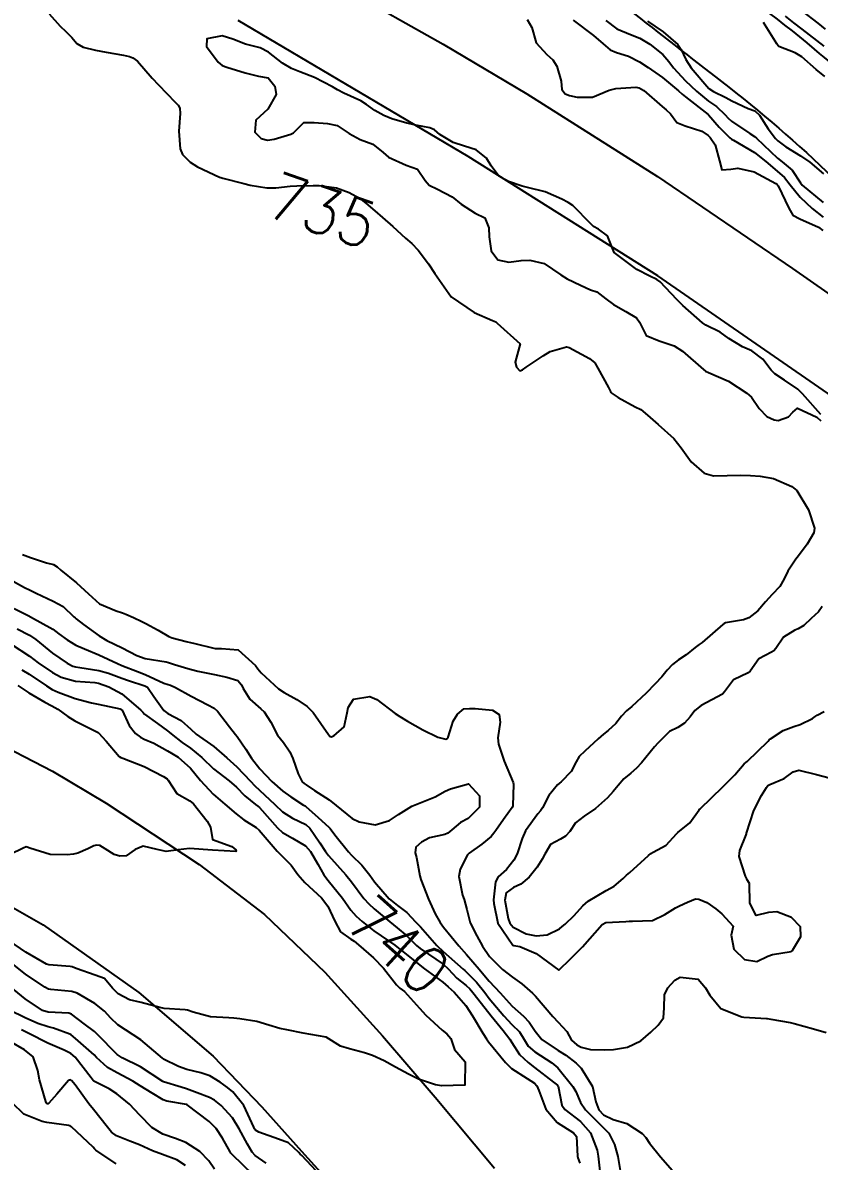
# Model space of a CAD drawing. Header units: metres. Extents: x 307586 to 320046, y 7427249 to 7434250.
# Drawn here: x 316687.9 to 316756.6, y 7432985.2 to 7433083.5 of the extents above; entities that cross this region are included whole.
import ezdxf
from ezdxf.enums import TextEntityAlignment as Align

# ---------------------------------------------------------------- set-up
doc = ezdxf.new("R2010")
doc.units = ezdxf.units.M
doc.header["$MEASUREMENT"] = 0
for name, color, linetype in [('Cotas', 45, 'Continuous'), ('Curvas de Nivel 1m', 11, 'Continuous'), ('Curvas de Nivel 5m', 15, 'Continuous'), ('Hidrografia', 140, 'Continuous'), ('Vias Primárias', 230, 'Continuous')]:
    doc.layers.add(name, color=color, linetype=linetype)
doc.styles.add('Style-STANDARD', font='STANDARD.shx')

msp = doc.modelspace()

# ---------------------------------------------------------------- linework, layer by layer
at = {"layer": 'Curvas de Nivel 1m', "flags": 128}
for points, elevation in [([(316757.02, 7433081.451), (316755.125, 7433082.927), (316754.401, 7433083.481), (316753.686, 7433084.04)], 732), ([(316757.125, 7433082.942), (316756.493, 7433083.456), (316755.143, 7433084.485)], 733), ([(316731.402, 7433083.757), (316731.79, 7433083.086), (316732.188, 7433081.749), (316733.093, 7433080.746), (316733.627, 7433080.27), (316733.969, 7433079.727), (316734.344, 7433078.44), (316734.386, 7433077.72), (316734.68, 7433077.346), (316735.048, 7433077.213), (316735.699, 7433077.051), (316737.047, 7433077.051), (316738.465, 7433077.669), (316738.931, 7433077.786), (316739.055, 7433077.799), (316740.782, 7433077.918), (316741.056, 7433077.862), (316741.456, 7433077.636), (316743.039, 7433076.258), (316743.39, 7433075.968), (316743.769, 7433075.609), (316744.307, 7433074.882), (316745.023, 7433074.599), (316746.467, 7433074.127), (316747.015, 7433073.748), (316747.107, 7433073.662), (316747.188, 7433073.567), (316747.608, 7433072.957), (316748, 7433071.555), (316748.205, 7433070.781), (316748.976, 7433070.841), (316749.578, 7433070.933), (316750.974, 7433070.625), (316752.852, 7433069.613), (316752.963, 7433069.521), (316753.054, 7433069.406), (316753.971, 7433067.484), (316754.317, 7433066.87), (316754.924, 7433066.572), (316756.522, 7433065.849), (316756.914, 7433065.564)], 734), ([(316735.363, 7433083.708), (316737.113, 7433082.387), (316737.957, 7433081.677), (316738.564, 7433081.135), (316739.095, 7433080.918), (316740.15, 7433080.592), (316741.088, 7433080.116), (316741.839, 7433079.632), (316743.07, 7433078.76), (316744.456, 7433077.599), (316744.771, 7433077.315), (316745.048, 7433077.092), (316747.008, 7433075.57), (316747.033, 7433075.549), (316747.953, 7433074.486), (316748.892, 7433073.542), (316749.011, 7433073.444), (316749.205, 7433073.343), (316750.995, 7433072.3), (316751.982, 7433071.51), (316752.975, 7433070.682), (316753.596, 7433070.118), (316754.092, 7433069.483), (316754.947, 7433068.424), (316755.991, 7433067.459), (316756.926, 7433066.709)], 733), ([(316738.188, 7433083.674), (316739.123, 7433082.97), (316740.3, 7433082.463), (316741.111, 7433082.153), (316741.989, 7433081.631), (316743.094, 7433080.756), (316743.627, 7433080.151), (316744.031, 7433079.606), (316745.066, 7433078.482), (316745.993, 7433077.581), (316747.044, 7433076.726), (316747.734, 7433076.254), (316748.474, 7433075.548), (316748.736, 7433075.25), (316749.027, 7433074.995), (316750.618, 7433073.923), (316751.014, 7433073.653), (316751.168, 7433073.518), (316752.988, 7433071.809), (316753.408, 7433071.494), (316754.253, 7433070.758), (316754.965, 7433069.678), (316755.123, 7433069.468), (316756.941, 7433067.968)], 732), ([(316741.77, 7433083.634), (316743.119, 7433082.714), (316744.39, 7433081.601), (316744.681, 7433081.178), (316745.09, 7433080.309), (316745.532, 7433079.586), (316747.057, 7433077.822), (316747.465, 7433077.564), (316748.533, 7433077.033), (316749.045, 7433076.751), (316750.477, 7433076.087), (316751.037, 7433075.883), (316751.443, 7433075.516), (316752.197, 7433074.332), (316752.812, 7433073.502), (316753.01, 7433073.302), (316753.721, 7433072.77), (316754.991, 7433071.985), (316755.776, 7433071.462), (316756.973, 7433070.452)], 731), ([(316757.074, 7433078.856), (316756.319, 7433079.458), (316755.094, 7433080.554), (316754.515, 7433080.897), (316753.102, 7433081.448), (316753.039, 7433081.501), (316752.943, 7433081.664), (316751.783, 7433083.513)], 731), ([(316756.725, 7433049.665), (316755.136, 7433051.466), (316754.749, 7433051.876), (316753.61, 7433052.632), (316752.768, 7433053.186), (316752.449, 7433053.495), (316751.734, 7433054.457), (316750.789, 7433055.172), (316749.961, 7433055.528), (316748.8, 7433056.228), (316748.045, 7433056.791), (316746.811, 7433057.392), (316746.529, 7433057.573), (316744.835, 7433059.091), (316744.296, 7433059.595), (316742.858, 7433061.114), (316742.579, 7433061.333), (316741.98, 7433061.623), (316740.871, 7433062.196), (316738.893, 7433063.66), (316738.326, 7433065.088), (316737.543, 7433065.681), (316737.136, 7433065.907), (316736.917, 7433066.104), (316735.344, 7433067.706), (316734.937, 7433067.981), (316734.391, 7433068.266), (316732.95, 7433068.899), (316731.437, 7433069.271), (316730.957, 7433069.376), (316729.794, 7433069.772), (316728.968, 7433070.253), (316728.309, 7433071.123), (316727.903, 7433071.796), (316726.994, 7433072.53), (316725.983, 7433072.836), (316725.003, 7433073.156), (316723.868, 7433073.841), (316723.41, 7433074.24), (316723.019, 7433074.416), (316721.789, 7433074.641), (316721.022, 7433074.81), (316719.723, 7433075.196), (316719.027, 7433075.485), (316718.256, 7433075.912), (316717.538, 7433076.422), (316717.041, 7433076.738), (316715.599, 7433077.393), (316715.05, 7433077.692), (316714.611, 7433077.954), (316713.065, 7433078.761), (316711.799, 7433079.262), (316711.076, 7433079.549), (316710.282, 7433080.008), (316709.092, 7433080.947), (316708.377, 7433081.312), (316707.099, 7433081.632), (316706.003, 7433082.061), (316705.106, 7433082.356), (316703.78, 7433082.083), (316703.751, 7433081.429), (316704.741, 7433080.073), (316705.079, 7433079.806), (316705.495, 7433079.647), (316707.069, 7433079.149), (316708.221, 7433078.877), (316709.063, 7433078.72), (316709.637, 7433078.014), (316709.759, 7433077.3), (316709.033, 7433076.02), (316707.984, 7433075.07), (316707.92, 7433074.036), (316708.464, 7433073.494), (316708.996, 7433073.361), (316709.574, 7433073.437), (316711.002, 7433073.858), (316711.258, 7433073.996), (316712.138, 7433074.861), (316713.017, 7433074.886), (316714.183, 7433074.791), (316715.013, 7433074.614), (316716.049, 7433073.94), (316716.998, 7433073.401), (316718.074, 7433072.994), (316718.987, 7433072.3), (316719.426, 7433071.896), (316720.976, 7433071.196), (316721.954, 7433070.847), (316722.588, 7433069.856), (316722.957, 7433069.474), (316723.678, 7433069.117), (316724.942, 7433068.461), (316725.71, 7433067.822), (316726.925, 7433067.041), (316727.76, 7433066.636), (316728.1, 7433065.792), (316728.111, 7433064.998), (316728.282, 7433063.789), (316728.881, 7433063.015), (316729.832, 7433062.817), (316730.881, 7433062.965), (316731.633, 7433062.997), (316732.877, 7433062.702), (316734.293, 7433061.716), (316734.86, 7433061.392), (316735.992, 7433060.836), (316736.85, 7433060.447), (316737.423, 7433060.255), (316738.188, 7433059.67), (316738.836, 7433059.18), (316739.899, 7433058.577), (316740.818, 7433058.006), (316741.092, 7433057.636), (316741.667, 7433056.492), (316742.797, 7433056.029), (316744.077, 7433055.597), (316744.789, 7433055.148), (316746.614, 7433053.572), (316746.771, 7433053.426), (316747.036, 7433053.299), (316748.758, 7433052.538), (316750.358, 7433051.524), (316750.739, 7433051.173), (316751.425, 7433050.204), (316752.068, 7433049.5), (316752.719, 7433049.203), (316753.05, 7433049.155), (316753.929, 7433049.478), (316754.312, 7433049.889), (316754.731, 7433050.236), (316756.376, 7433049.453), (316756.718, 7433049.142)], 734), ([(316687.876, 7433037.58), (316688.564, 7433037.341), (316689.927, 7433036.879), (316690.558, 7433036.716), (316690.856, 7433036.536), (316691.184, 7433036.231), (316692.537, 7433035.156), (316693.56, 7433034.2), (316694.514, 7433033.343), (316695.963, 7433032.721), (316696.507, 7433032.551), (316696.787, 7433032.447), (316697.438, 7433032.156), (316698.154, 7433031.8), (316698.498, 7433031.635), (316699.558, 7433031.063), (316700.487, 7433030.519), (316700.769, 7433030.399), (316701.979, 7433030.098), (316702.481, 7433029.976), (316702.63, 7433029.939), (316704.474, 7433029.485), (316705.047, 7433029.492), (316706.473, 7433029.359), (316707.954, 7433028.027), (316708.158, 7433027.733), (316708.447, 7433027.379), (316709.96, 7433026.005), (316710.43, 7433025.692), (316711.527, 7433025.087), (316712.418, 7433024.472), (316712.938, 7433023.965), (316714.271, 7433022.065), (316714.342, 7433021.95), (316714.382, 7433021.898), (316714.484, 7433021.847), (316714.734, 7433021.946), (316715.607, 7433022.726), (316715.882, 7433023.935), (316715.966, 7433024.386), (316716.425, 7433025.114), (316717.843, 7433025.325), (316718.425, 7433025.072), (316720.026, 7433023.884), (316720.409, 7433023.605), (316721.076, 7433023.197), (316722.392, 7433022.459), (316723.681, 7433021.837), (316724.381, 7433021.67), (316724.501, 7433021.71), (316724.585, 7433021.828), (316725.028, 7433023.2), (316725.402, 7433023.82), (316725.947, 7433024.285), (316726.418, 7433024.315), (316726.907, 7433024.292), (316728.417, 7433024.171), (316728.974, 7433023.774), (316729.064, 7433023.112), (316728.87, 7433021.775), (316728.93, 7433021.222), (316729.42, 7433019.769), (316730.193, 7433017.904), (316730.221, 7433017.761), (316730.169, 7433015.907), (316730.117, 7433015.762), (316729.36, 7433014.712), (316728.702, 7433013.776), (316728.534, 7433013.533), (316728.285, 7433013.258), (316727.477, 7433012.59), (316726.398, 7433011.808), (316726.261, 7433011.664), (316725.633, 7433010.432), (316725.506, 7433009.817), (316725.835, 7433008.197), (316725.954, 7433007.813), (316726.204, 7433006.96), (316726.422, 7433006.034), (316726.497, 7433005.805), (316727.055, 7433004.671), (316727.555, 7433003.789), (316728.16, 7433002.908), (316729.264, 7433001.769), (316730.136, 7433001.118), (316730.934, 7433000.551), (316731.874, 7432999.734), (316732.119, 7432999.472), (316733.617, 7432997.715), (316734.088, 7432997.226), (316734.817, 7432996.44), (316735.226, 7432995.693), (316735.673, 7432995.29), (316736.067, 7432995.087), (316736.86, 7432994.877), (316738.065, 7432994.849), (316738.833, 7432994.884), (316740.067, 7432995.084), (316741.214, 7432995.623), (316742.081, 7432996.375), (316742.711, 7432996.98), (316743.149, 7432997.599), (316743.229, 7432998.475), (316743.254, 7432999.599), (316743.532, 7433000.193), (316744.136, 7433000.858), (316744.602, 7433001.122), (316746.137, 7433000.956), (316746.777, 7433000.208), (316747.168, 7432999.554), (316748.106, 7432998.417), (316749.927, 7432997.69), (316750.095, 7432997.676), (316752.031, 7432997.554), (316752.094, 7432997.548), (316752.423, 7432997.487), (316754.099, 7432997.203), (316754.44, 7432997.124), (316756.091, 7432996.646), (316757.19, 7432996.33)], 736), ([(316686.542, 7433035.579), (316688.055, 7433034.742), (316688.527, 7433034.523), (316689.051, 7433034.255), (316690.516, 7433033.575), (316691.377, 7433033.093), (316692.306, 7433032.213), (316692.407, 7433032.116), (316692.501, 7433032.038), (316693.134, 7433031.566), (316694.487, 7433030.574), (316695.154, 7433030.183), (316696.473, 7433029.525), (316697.728, 7433028.887), (316698.46, 7433028.615), (316700.259, 7433028.319), (316700.455, 7433028.271), (316700.976, 7433028.112), (316702.121, 7433027.766), (316702.449, 7433027.666), (316702.994, 7433027.538), (316704.445, 7433027.248), (316705.493, 7433027.009), (316706.44, 7433026.713), (316706.749, 7433026.358), (316706.916, 7433026.043), (316707.487, 7433025.102), (316708.415, 7433024.275), (316708.719, 7433024.017), (316709.276, 7433023.135), (316709.862, 7433022.005), (316710.377, 7433021.363), (316710.943, 7433020.566), (316711.197, 7433019.987), (316711.648, 7433018.676), (316712.002, 7433017.975), (316712.179, 7433017.82), (316712.33, 7433017.72), (316713.063, 7433017.225), (316714.318, 7433016.421), (316714.917, 7433015.944), (316716.302, 7433014.824), (316716.902, 7433014.524), (316718.297, 7433014.272), (316719.538, 7433014.65), (316720.306, 7433015.168), (316721.452, 7433015.863), (316722.317, 7433016.21), (316723.472, 7433016.688), (316724.326, 7433017.157), (316724.791, 7433017.363), (316726.333, 7433017.81), (316727.297, 7433016.77), (316727.291, 7433015.795), (316726.303, 7433014.802), (316725.656, 7433014.46), (316724.894, 7433013.824), (316724.56, 7433013.556), (316724.287, 7433013.435), (316722.987, 7433013.138), (316722.277, 7433012.776), (316721.794, 7433012.333), (316721.737, 7433011.858), (316721.843, 7433011.44), (316722.149, 7433009.851), (316722.238, 7433009.544), (316722.9, 7433007.843), (316723.467, 7433006.571), (316723.903, 7433005.833), (316724.189, 7433005.425), (316725.518, 7433003.817), (316726.162, 7433003.087), (316727.267, 7433001.793), (316727.667, 7433001.313), (316728.133, 7433000.786), (316729.067, 7432999.771), (316730.106, 7432998.617), (316731.073, 7432997.745), (316731.587, 7432997.237), (316732.08, 7432996.45), (316732.665, 7432995.724), (316734.064, 7432994.794), (316734.735, 7432994.375), (316735.622, 7432993.686), (316736.047, 7432993.257), (316737.043, 7432991.67), (316737.312, 7432990.365), (316737.577, 7432989.664), (316737.997, 7432989.234), (316738.815, 7432988.827), (316739.986, 7432988.481), (316741.319, 7432987.62), (316741.622, 7432987.268), (316741.965, 7432986.792), (316742.911, 7432985.6), (316743.941, 7432984.438)], 737), ([(316687.151, 7433032.922), (316688.464, 7433032.261), (316688.49, 7433032.248), (316688.548, 7433032.214), (316690.492, 7433031.141), (316691.017, 7433030.761), (316691.709, 7433030.222), (316692.476, 7433029.767), (316693.216, 7433029.458), (316694.464, 7433028.927), (316696.074, 7433028.174), (316696.451, 7433028.011), (316697.802, 7433027.505), (316698.444, 7433027.242), (316700.058, 7433026.502), (316700.435, 7433026.37), (316700.632, 7433026.315), (316701.067, 7433026.11), (316702.422, 7433025.362), (316703.866, 7433024.62), (316704.407, 7433024.329), (316704.685, 7433024.067), (316705.721, 7433022.725), (316706.247, 7433022.051), (316706.381, 7433021.882), (316707.128, 7433020.796), (316707.614, 7433020.031), (316708.349, 7433019.097), (316709.38, 7433018.01), (316710.325, 7433017.159), (316711.005, 7433016.675), (316712.104, 7433015.973), (316712.239, 7433015.898), (316712.312, 7433015.843), (316713.362, 7433014.9), (316714.294, 7433014.057), (316714.394, 7433013.949), (316714.823, 7433013.406), (316715.991, 7433011.933), (316716.26, 7433011.65), (316717.131, 7433010.796), (316717.818, 7433009.906), (316718.235, 7433009.346), (316719.496, 7433007.887), (316720.207, 7433007.295), (316721.023, 7433006.69), (316721.799, 7433005.856), (316721.993, 7433005.655), (316722.189, 7433005.447), (316723.618, 7433003.836), (316724.165, 7433003.332), (316725.876, 7433001.813), (316726.015, 7433001.685), (316726.141, 7433001.572), (316727.028, 7433000.687), (316727.736, 7432999.784), (316728.116, 7432999.288), (316729.379, 7432997.767), (316730.086, 7432997.045), (316730.742, 7432996.412), (316731.145, 7432995.744), (316731.495, 7432995.166), (316732.062, 7432994.671), (316733.527, 7432993.715), (316734.046, 7432993.278), (316735.352, 7432991.69), (316735.593, 7432991.261), (316736.009, 7432990.299), (316736.427, 7432989.676), (316737.98, 7432988.104), (316738.436, 7432987.655), (316738.924, 7432986.69), (316739.212, 7432985.647), (316739.492, 7432984.09)], 738), ([(316756.858, 7433033.115), (316756.521, 7433032.638), (316755.891, 7433032.078), (316755.252, 7433031.463), (316754.785, 7433031.182), (316754.499, 7433031.063), (316753.502, 7433030.471), (316752.842, 7433029.486), (316752.676, 7433029.292), (316752.478, 7433029.168), (316751.394, 7433028.581), (316750.626, 7433027.517), (316750.452, 7433027.389), (316749.21, 7433026.768), (316748.435, 7433025.752), (316748.257, 7433025.543), (316746.423, 7433024.564), (316745.869, 7433024.125), (316745.472, 7433023.579), (316744.96, 7433023.029), (316744.399, 7433022.671), (316743.671, 7433022.32), (316742.947, 7433021.604), (316742.669, 7433021.318), (316742.377, 7433021.009), (316741.272, 7433019.626), (316740.843, 7433019.145), (316740.349, 7433018.736), (316739.745, 7433018.243), (316739.252, 7433017.651), (316738.831, 7433017.152), (316738.322, 7433016.606), (316737.306, 7433015.675), (316736.306, 7433015.008), (316735.567, 7433014.43), (316735.082, 7433013.702), (316734.716, 7433013.277), (316734.283, 7433013.039), (316733.425, 7433012.569), (316732.915, 7433011.723), (316732.694, 7433011.29), (316732.252, 7433010.61), (316731.569, 7433009.74), (316730.841, 7433009.144), (316730.229, 7433008.846), (316729.587, 7433008.401), (316729.484, 7433007.767), (316729.772, 7433006.189), (316729.904, 7433005.763), (316730.19, 7433005.419), (316731.306, 7433004.865), (316732.182, 7433004.688), (316733.138, 7433004.766), (316734.189, 7433005.296), (316734.42, 7433005.479), (316734.672, 7433005.705), (316735.451, 7433006.447), (316736.209, 7433007.281), (316736.653, 7433007.683), (316738.227, 7433008.587), (316738.918, 7433008.967), (316739.679, 7433009.646), (316739.973, 7433009.915), (316740.248, 7433010.149), (316741.866, 7433011.616), (316742.079, 7433011.8), (316742.267, 7433011.91), (316743.38, 7433012.495), (316744.291, 7433013.474), (316744.343, 7433013.539), (316744.41, 7433013.589), (316745.431, 7433014.449), (316746.249, 7433015.571), (316746.274, 7433015.61), (316746.314, 7433015.653), (316748.27, 7433017.541), (316748.3, 7433017.573), (316748.334, 7433017.6), (316749.309, 7433018.57), (316750.129, 7433019.522), (316750.254, 7433019.631), (316750.365, 7433019.721), (316752.201, 7433021.493), (316752.286, 7433021.59), (316752.386, 7433021.691), (316753.471, 7433022.405), (316754.402, 7433022.755), (316754.942, 7433022.928), (316756.019, 7433023.454), (316756.251, 7433023.616), (316756.416, 7433023.738), (316757.011, 7433024.033)], 734), ([(316687.397, 7433031.181), (316688.487, 7433030.633), (316689.027, 7433030.255), (316690.466, 7433029.091), (316691.717, 7433028.221), (316692.201, 7433027.964), (316692.45, 7433027.892), (316692.812, 7433027.843), (316694.447, 7433027.579), (316695.283, 7433027.343), (316696.44, 7433026.919), (316697, 7433026.723), (316698.434, 7433026.264), (316698.643, 7433026.138), (316699.211, 7433025.342), (316700.049, 7433024.124), (316700.4, 7433023.862), (316701.558, 7433023.266), (316702.387, 7433022.514), (316702.863, 7433022.085), (316704.372, 7433021.024), (316705.493, 7433020.059), (316706.351, 7433019.272), (316707.537, 7433018.032), (316707.918, 7433017.615), (316708.325, 7433017.244), (316709.642, 7433016.007), (316710.307, 7433015.389), (316711.153, 7433014.839), (316712.296, 7433014.284), (316712.662, 7433013.966), (316713.521, 7433012.71), (316714.018, 7433011.952), (316714.26, 7433011.624), (316715.745, 7433009.935), (316716.234, 7433009.335), (316717.315, 7433007.913), (316717.739, 7433007.438), (316718.204, 7433007.022), (316719.543, 7433005.886), (316720.188, 7433005.383), (316721.012, 7433004.698), (316721.86, 7433003.855), (316722.169, 7433003.592), (316722.895, 7433003.11), (316724.149, 7433002.229), (316724.581, 7433001.826), (316725.343, 7433001.026), (316726.129, 7433000.404), (316726.448, 7433000.118), (316726.712, 7432999.794), (316728.097, 7432998.039), (316728.306, 7432997.778), (316729.32, 7432996.528), (316729.902, 7432995.762), (316730.07, 7432995.481), (316730.747, 7432994.437), (316731.478, 7432993.739), (316732.047, 7432993.324), (316733.676, 7432992.066), (316734.024, 7432991.789), (316734.072, 7432991.709), (316734.379, 7432990.077), (316734.639, 7432989.7), (316735.987, 7432988.651), (316736.857, 7432987.671), (316737.435, 7432986.188), (316737.515, 7432985.664), (316737.735, 7432983.862)], 739), ([(316687.823, 7433027.646), (316688.443, 7433027.252), (316689.927, 7433026.245), (316690.428, 7433025.94), (316690.956, 7433025.701), (316692.417, 7433025.175), (316693.824, 7433024.784), (316694.41, 7433024.668), (316696.294, 7433024.281), (316696.404, 7433024.231), (316696.456, 7433024.169), (316697.056, 7433022.827), (316697.624, 7433022.151), (316698.055, 7433021.82), (316698.378, 7433021.658), (316699.206, 7433021.3), (316700.368, 7433020.657), (316700.713, 7433020.461), (316701.308, 7433020.106), (316702.349, 7433019.16), (316703.231, 7433018.081), (316704.321, 7433016.917), (316705.318, 7433016.06), (316706.305, 7433015.223), (316706.965, 7433014.705), (316708.024, 7433014.024), (316708.29, 7433013.806), (316709.826, 7433012.004), (316710.259, 7433011.566), (316711.041, 7433010.778), (316711.627, 7433009.979), (316712.233, 7433009.281), (316713.646, 7433007.956), (316714.206, 7433007.243), (316714.803, 7433005.944), (316715.288, 7433005.043), (316716.178, 7433004.385), (316716.469, 7433004.21), (316716.852, 7433003.913), (316718.156, 7433002.771), (316718.997, 7433001.891), (316720.129, 7433000.451), (316720.423, 7433000.173), (316720.833, 7432999.869), (316722.102, 7432998.455), (316722.652, 7432997.844), (316724.08, 7432996.55), (316724.484, 7432996.231), (316724.826, 7432995.819), (316725.128, 7432994.878), (316726.053, 7432993.8), (316726.023, 7432991.8), (316724.022, 7432991.753), (316723.502, 7432991.835), (316722.03, 7432992.325), (316721.162, 7432992.737), (316720.045, 7432993.363), (316719.067, 7432993.89), (316718.057, 7432994.357), (316717.37, 7432994.596), (316716.063, 7432994.931), (316715.291, 7432995.157), (316714.073, 7432995.95), (316712.076, 7432996.288), (316710.674, 7432996.586), (316710.08, 7432996.692), (316709.108, 7432996.985), (316708.086, 7432997.302), (316706.608, 7432997.514), (316706.088, 7432997.588), (316705.661, 7432997.618), (316704.089, 7432997.7), (316702.586, 7432998.085), (316702.095, 7432998.259), (316701.897, 7432998.292), (316700.097, 7432998.421), (316699.718, 7432998.504), (316698.105, 7432998.918), (316697.086, 7432999.172), (316696.116, 7432999.686), (316695.632, 7433000.167), (316694.95, 7433000.996), (316694.134, 7433001.303), (316692.485, 7433001.861), (316692.141, 7433002.015), (316691.978, 7433002.049), (316690.142, 7433002.169), (316689.926, 7433002.242), (316688.153, 7433003.266), (316686.689, 7433004.275)], 741), ([(316687.478, 7433026.274), (316688.424, 7433025.642), (316689.802, 7433024.856), (316690.407, 7433024.535), (316690.928, 7433024.232), (316691.792, 7433023.614), (316692.393, 7433023.228), (316694.28, 7433022.295), (316694.383, 7433022.239), (316694.439, 7433022.189), (316695.08, 7433021.479), (316696.222, 7433020.171), (316696.361, 7433020.065), (316696.523, 7433020.005), (316698.35, 7433019.291), (316700.031, 7433018.429), (316700.335, 7433018.245), (316700.438, 7433018.118), (316701.194, 7433016.979), (316702.315, 7433016.333), (316702.631, 7433016.087), (316703.798, 7433014.567), (316704.072, 7433014.072), (316704.272, 7433012.986), (316705.914, 7433012.406), (316706.264, 7433012.093), (316706.286, 7433012.05), (316706.262, 7433011.967), (316704.263, 7433012.07), (316702.264, 7433012.23), (316701.305, 7433012.104), (316700.261, 7433011.962), (316699.477, 7433012.128), (316698.266, 7433012.427), (316697.575, 7433012.147), (316696.81, 7433011.602), (316696.257, 7433011.562), (316695.79, 7433011.699), (316695.002, 7433012.179), (316694.545, 7433012.467), (316694.266, 7433012.498), (316694.015, 7433012.443), (316693.502, 7433012.198), (316692.644, 7433011.822), (316692.258, 7433011.745), (316691.713, 7433011.674), (316690.258, 7433011.707), (316688.506, 7433012.258), (316688.264, 7433012.343), (316688.174, 7433012.351), (316687.923, 7433012.263), (316686.816, 7433011.716)], 742), ([(316708.875, 7432985.079), (316707.95, 7432985.724), (316707.674, 7432986.023), (316707.268, 7432986.718), (316706.565, 7432988.034), (316705.987, 7432988.977), (316705.018, 7432990.055), (316704.444, 7432990.5), (316704.01, 7432990.744), (316702.948, 7432991.146), (316702.017, 7432991.481), (316701.551, 7432991.63), (316700.023, 7432992.096), (316699.977, 7432992.12), (316698.035, 7432993.384), (316696.479, 7432994.156), (316696.047, 7432994.437), (316694.297, 7432996.187), (316694.191, 7432996.306), (316694.075, 7432996.421), (316693.181, 7432997.1), (316692.09, 7432997.927), (316691.877, 7432997.999), (316690.092, 7432998.1), (316689.594, 7432998.245), (316688.108, 7432999.245), (316686.822, 7433000.273)], 739), ([(316707.794, 7432984.021), (316705.951, 7432985.811), (316705.844, 7432985.934), (316705.773, 7432986.043), (316705.134, 7432987.221), (316704.583, 7432988.061), (316703.982, 7432988.674), (316702.079, 7432990.089), (316702.003, 7432990.119), (316700.306, 7432990.415), (316700.007, 7432990.526), (316699.045, 7432991.098), (316698.019, 7432991.75), (316697.399, 7432992.146), (316696.03, 7432992.865), (316695.189, 7432993.327), (316694.256, 7432994.187), (316694.046, 7432994.408), (316692.446, 7432995.828), (316692.072, 7432996.137), (316691.944, 7432996.212), (316690.551, 7432996.706), (316690.079, 7432996.831), (316689.204, 7432997.127), (316688.086, 7432997.612), (316686.759, 7432998.273)], 738), ([(316704.431, 7432984.555), (316703.945, 7432985.265), (316703.169, 7432986.078), (316701.96, 7432986.837), (316701.062, 7432987.202), (316699.968, 7432987.581), (316699.031, 7432988.129), (316697.989, 7432989.202), (316697.093, 7432990.149), (316696.012, 7432991.051), (316695.337, 7432991.491), (316694.022, 7432992.144), (316693.968, 7432992.191), (316693.792, 7432992.426), (316692.416, 7432994.206), (316692.048, 7432994.523), (316691.463, 7432994.807), (316690.06, 7432995.408), (316688.424, 7432996.256), (316688.075, 7432996.428), (316687.777, 7432996.562)], 737), ([(316701.941, 7432984.85), (316701.185, 7432985.341), (316699.95, 7432985.808), (316699.094, 7432986.129), (316697.958, 7432986.641), (316697.133, 7432986.976), (316695.965, 7432987.41), (316695.552, 7432987.749), (316695.215, 7432988.171), (316693.996, 7432989.71), (316693.594, 7432990.194), (316692.408, 7432991.817), (316692.102, 7432992.209), (316692.023, 7432992.26), (316691.839, 7432992.213), (316690.817, 7432991.034), (316690.145, 7432990.238), (316690.049, 7432990.192), (316690.002, 7432990.196), (316689.942, 7432990.241), (316689.87, 7432990.375), (316689.343, 7432992.247), (316689.205, 7432993.075), (316688.777, 7432994.253), (316688.052, 7432994.856), (316686.739, 7432995.597)], 736)]:
    msp.add_lwpolyline(points, dxfattribs=dict(at, elevation=elevation))
at = {"layer": 'Curvas de Nivel 5m', "flags": 128}
for points, elevation in [([(316690.157, 7433084.25), (316691.112, 7433083.177), (316691.594, 7433082.719), (316692.116, 7433082.225), (316692.57, 7433081.691), (316693.095, 7433081.386), (316694.163, 7433081.129), (316695.09, 7433080.944), (316696.569, 7433080.695), (316697.087, 7433080.572), (316697.383, 7433080.463), (316697.786, 7433080.159), (316699.062, 7433078.712), (316699.593, 7433078.135), (316701.038, 7433076.639), (316701.287, 7433076.368), (316701.435, 7433076.114), (316701.478, 7433075.661), (316701.347, 7433074.115), (316701.467, 7433072.592), (316701.674, 7433072.11), (316702.32, 7433071.443), (316702.973, 7433071.049), (316704.875, 7433070.16), (316704.963, 7433070.123), (316705.146, 7433070.068), (316706.956, 7433069.61), (316707.52, 7433069.476), (316708.951, 7433069.238), (316709.725, 7433069.239), (316710.954, 7433069.378), (316711.535, 7433069.41), (316712.955, 7433069.452), (316713.473, 7433069.447), (316714.952, 7433069.224), (316716.054, 7433068.831), (316716.939, 7433068.357), (316717.495, 7433067.922), (316718.254, 7433067.238), (316718.921, 7433066.675), (316719.8, 7433065.891), (316720.903, 7433064.887), (316721.452, 7433064.425), (316722.009, 7433063.863), (316722.876, 7433062.692), (316723.442, 7433061.844), (316724.843, 7433059.83), (316726.823, 7433058.474), (316728.396, 7433057.786), (316728.69, 7433057.66), (316728.811, 7433057.556), (316730.793, 7433055.76), (316730.363, 7433054.178), (316730.468, 7433053.763), (316730.768, 7433053.43), (316730.996, 7433053.53), (316731.301, 7433053.752), (316732.783, 7433054.738), (316733.398, 7433055.112), (316734.791, 7433055.525), (316735.03, 7433055.468), (316736.781, 7433054.513), (316737.224, 7433054.13), (316737.497, 7433053.679), (316738.407, 7433052.006), (316738.594, 7433051.662), (316738.653, 7433051.573), (316738.741, 7433051.49), (316739.246, 7433051.147), (316740.73, 7433050.336), (316741.199, 7433050.104), (316741.783, 7433049.624), (316742.711, 7433048.824), (316744.056, 7433047.596), (316744.685, 7433046.786), (316745.546, 7433045.581), (316746.663, 7433044.6), (316747.476, 7433044.373), (316748.662, 7433044.411), (316749.76, 7433044.431), (316750.662, 7433044.398), (316751.509, 7433044.355), (316752.66, 7433044.153), (316754.235, 7433043.474), (316754.648, 7433043.112), (316755.674, 7433041.459), (316756.186, 7433039.875), (316756.132, 7433039.455), (316755.558, 7433038.491), (316754.797, 7433037.468), (316754.699, 7433037.341), (316754.57, 7433037.186), (316753.876, 7433036.16), (316753.563, 7433035.48), (316753.195, 7433034.835), (316752.539, 7433034.136), (316751.961, 7433033.499), (316751.291, 7433032.739), (316750.512, 7433032.138), (316750.067, 7433031.967), (316748.505, 7433031.69), (316748.399, 7433031.647), (316748.275, 7433031.543), (316746.487, 7433029.995), (316746.235, 7433029.823), (316745.883, 7433029.576), (316745.125, 7433028.932), (316744.467, 7433028.497), (316743.947, 7433028.109), (316743.463, 7433027.6), (316743.015, 7433027.036), (316742.441, 7433026.421), (316741.661, 7433025.622), (316740.421, 7433024.477), (316739.967, 7433024.095), (316739.538, 7433023.649), (316739.051, 7433023.005), (316738.394, 7433022.394), (316737.981, 7433022.074), (316737.521, 7433021.673), (316736.372, 7433020.625), (316735.891, 7433020.171), (316735.625, 7433019.697), (316735.2, 7433018.852), (316734.337, 7433017.984), (316734.182, 7433017.865), (316734.016, 7433017.713), (316733.263, 7433016.781), (316732.727, 7433015.726), (316732.554, 7433015.484), (316732.308, 7433015.225), (316731.254, 7433013.746), (316730.959, 7433013.074), (316730.547, 7433011.756), (316730.257, 7433011.208), (316729.61, 7433010.405), (316728.908, 7433009.773), (316728.668, 7433009.344), (316728.502, 7433007.777), (316728.512, 7433007.475), (316728.867, 7433005.773), (316730.174, 7433003.884), (316730.252, 7433003.837), (316730.768, 7433003.751), (316732.164, 7433003.165), (316734.143, 7433001.71), (316735.148, 7433002.71), (316736.113, 7433003.691), (316736.148, 7433003.716), (316736.173, 7433003.741), (316737.883, 7433005.665), (316738.195, 7433005.83), (316739.91, 7433005.929), (316740.196, 7433005.944), (316740.5, 7433005.939), (316742.197, 7433006.014), (316743.273, 7433006.529), (316744.208, 7433007.097), (316744.535, 7433007.262), (316745.243, 7433007.58), (316745.926, 7433007.864), (316746.217, 7433007.849), (316746.905, 7433007.56), (316747.688, 7433007.028), (316748.203, 7433006.583), (316749.179, 7433005.53), (316748.988, 7433004.729), (316749.24, 7433003.529), (316750.16, 7433002.633), (316751.202, 7433002.459), (316752.164, 7433002.918), (316752.568, 7433003.085), (316754.171, 7433003.324), (316754.259, 7433003.382), (316754.329, 7433003.468), (316755.014, 7433004.632), (316754.986, 7433005.462), (316754.201, 7433006.277), (316752.925, 7433006.764), (316752.205, 7433006.695), (316751.14, 7433006.444), (316750.614, 7433007.514), (316750.567, 7433009.186), (316750.387, 7433009.518), (316750.337, 7433009.612), (316750.246, 7433009.821), (316749.678, 7433011.526), (316749.741, 7433012.055), (316750.291, 7433013.405), (316750.317, 7433013.496), (316750.319, 7433013.52), (316750.319, 7433013.546), (316750.959, 7433015.51), (316751.611, 7433016.786), (316752.034, 7433017.494), (316752.171, 7433017.657), (316752.337, 7433017.749), (316753.567, 7433018.255), (316754.353, 7433018.828), (316754.831, 7433018.99), (316756.35, 7433018.617), (316757.462, 7433018.317)], 735), ([(316686.905, 7433029.855), (316688.461, 7433028.821), (316689.233, 7433028.252), (316690.445, 7433027.404), (316691.217, 7433027.004), (316692.437, 7433026.664), (316694.095, 7433026.535), (316694.436, 7433026.481), (316695.316, 7433026.181), (316696.424, 7433025.565), (316698.083, 7433024.145), (316698.235, 7433023.976), (316698.4, 7433023.818), (316699.524, 7433022.996), (316700.385, 7433022.362), (316700.524, 7433022.258), (316700.688, 7433022.115), (316701.638, 7433021.364), (316702.371, 7433020.885), (316703.35, 7433020.08), (316704.348, 7433019.098), (316705.703, 7433018.056), (316706.327, 7433017.502), (316707.037, 7433016.756), (316707.961, 7433016.025), (316708.171, 7433015.882), (316708.31, 7433015.75), (316709.851, 7433014.004), (316710.287, 7433013.605), (316711.146, 7433013.121), (316712.27, 7433012.461), (316712.703, 7433011.966), (316713.34, 7433010.871), (316713.853, 7433009.954), (316714.236, 7433009.46), (316715.46, 7433007.938), (316716.203, 7433006.905), (316716.65, 7433006.376), (316717.172, 7433005.915), (316717.737, 7433005.453), (316718.185, 7433005.129), (316719.973, 7433003.882), (316720.171, 7433003.733), (316720.814, 7433003.219), (316722.147, 7433002.146), (316722.552, 7433001.846), (316724.131, 7433000.671), (316724.583, 7433000.281), (316725.095, 7432999.815), (316726.106, 7432998.66), (316726.687, 7432997.794), (316727.572, 7432996.291), (316727.883, 7432995.782), (316728.07, 7432995.53), (316729.536, 7432993.765), (316730.045, 7432993.243), (316731.386, 7432992.386), (316732.026, 7432991.959), (316732.246, 7432991.728), (316732.408, 7432991.337), (316733.009, 7432989.72), (316733.986, 7432988.585), (316735.397, 7432987.689), (316735.662, 7432987.377), (316735.743, 7432985.683), (316735.781, 7432985.512), (316735.947, 7432985.073)], 740), ([(316713.634, 7432983.953), (316711.95, 7432985.718), (316711.823, 7432985.843), (316711.706, 7432985.974), (316710.803, 7432986.829), (316709.964, 7432987.148), (316708.26, 7432987.728), (316707.972, 7432987.905), (316707.882, 7432988.021), (316707.811, 7432988.186), (316706.969, 7432990.03), (316706.015, 7432991.209), (316705.561, 7432991.589), (316704.919, 7432992.057), (316704.031, 7432992.59), (316703.26, 7432992.852), (316702.039, 7432993.144), (316701.339, 7432993.397), (316700.042, 7432994.051), (316699.94, 7432994.121), (316698.066, 7432995.701), (316697.406, 7432996.147), (316696.081, 7432997.007), (316695.495, 7432997.577), (316694.941, 7432998.177), (316694.103, 7432998.854), (316692.588, 7432999.733), (316692.118, 7432999.884), (316690.317, 7433000.04), (316690.121, 7433000.081), (316689.805, 7433000.243), (316688.134, 7433001.377), (316687, 7433002.271)], 740), ([(316695.936, 7432985.004), (316694.192, 7432986.186), (316694.072, 7432986.306), (316693.955, 7432986.438), (316692.102, 7432988.209), (316691.974, 7432988.292), (316691.879, 7432988.307), (316689.978, 7432988.561), (316689.575, 7432988.648), (316687.988, 7432989.285), (316686.984, 7432990.27)], 735)]:
    msp.add_lwpolyline(points, dxfattribs=dict(at, elevation=elevation))
at = {"layer": 'Hidrografia'}
msp.add_lwpolyline([(316732.256, 7433090.898, 0.004261), (316748.157, 7433078.42, -0.027248), (316757.807, 7433070.103, 0.038764), (316764.422, 7433064.662, 0.082101), (316775.022, 7433059.581, 0.026907), (316781.015, 7433058.182, -0.306453), (316783.738, 7433055.539, 0.192004), (316787.24, 7433050.254, -0.055925), (316796.44, 7433042.217, 0.071719), (316802.511, 7433037.243, -0.078612), (316820.819, 7433021.815, -0.005066), (316832.588, 7433007.941, 0.125833), (316840.526, 7433002.189, -0.206926), (316844.417, 7432998.303, 0.118342), (316849.398, 7432991.23, -0.007701), (316854.941, 7432986.197, 0.078108), (316856.887, 7432984.876, -0.18429), (316860.622, 7432980.99, 0.051832), (316864.358, 7432974.228, 0.004521), (316871.751, 7432963.812, -0.004828)], format="xyb", dxfattribs=at)
at = {"layer": 'Hidrografia', "elevation": 735.418}
msp.add_lwpolyline([(316874.747, 7432968.18, -0.073738), (316868.918, 7432974.195, -0.025778), (316865.589, 7432979.379, -0.058505), (316863.031, 7432985.388, 0.252915), (316858.293, 7432990.167, -0.261809), (316854.922, 7432993.684, 0.158832), (316852.269, 7432997.847, -0.073097), (316848.514, 7433001.99, 0.099725), (316841.123, 7433009.324, -0.072556), (316836.532, 7433013.413, 0.025259), (316821.435, 7433029.658, 0.027802), (316801.031, 7433047.405, -0.044819), (316789.737, 7433057.924, 0.115245), (316782.255, 7433063.154, -0.066257), (316770.66, 7433069.683, -0.013575), (316756.171, 7433081.216, 0.03125), (316745.665, 7433088.989, -0.001988)], format="xyb", dxfattribs=at)
at = {"layer": 'Vias Primárias'}
for points in [[(316589.53, 7433134.553), (316612.007, 7433129.112), (316625.711, 7433125.002), (316643.02, 7433119.225), (316658.136, 7433113.441), (316671.361, 7433108.038), (316684.78, 7433102.102), (316701.174, 7433094.209), (316715.682, 7433086.426), (316724.144, 7433081.627), (316731.363, 7433077.35), (316742.65, 7433070.223), (316754.291, 7433062.281), (316766.191, 7433053.972), (316784.361, 7433040.262), (316795.999, 7433030.366), (316803.218, 7433023.512), (316817.835, 7433010.403), (316828.755, 7432998.814), (316840.806, 7432985.588), (316847.308, 7432978.107), (316858.528, 7432964.957), (316867.899, 7432952.077), (316875.835, 7432941.34, 0.003565)], [(316589.53, 7433134.553), (316612.007, 7433129.112), (316625.711, 7433125.002), (316643.02, 7433119.225), (316658.136, 7433113.441), (316671.361, 7433108.038), (316684.78, 7433102.102), (316701.174, 7433094.209), (316715.682, 7433086.426), (316724.144, 7433081.627), (316731.363, 7433077.35), (316742.65, 7433070.223), (316754.291, 7433062.281), (316766.191, 7433053.972), (316784.361, 7433040.262), (316795.999, 7433030.366), (316803.218, 7433023.512), (316817.835, 7433010.403), (316828.755, 7432998.814), (316840.806, 7432985.588), (316847.308, 7432978.107), (316858.528, 7432964.957), (316867.899, 7432952.077), (316875.835, 7432941.34, 0.003565)], [(316819.183, 7432882.431), (316826.804, 7432889.236), (316844.153, 7432905.109), (316861.819, 7432920.893), (316865.973, 7432924.813, 0.176936), (316868.346, 7432929.552, 0.06185), (316868.286, 7432935.721, 0.099063), (316867.207, 7432938.863), (316862.304, 7432946.006), (316842.387, 7432972.401), (316833.814, 7432982.774), (316820.554, 7432997.159), (316808.36, 7433009.422), (316792.335, 7433023.987), (316782.216, 7433032.791), (316761.595, 7433048.552), (316742.677, 7433061.655), (316726.301, 7433071.937), (316706.477, 7433083.664)], [(316819.183, 7432882.431), (316826.804, 7432889.236), (316844.153, 7432905.109), (316861.819, 7432920.893), (316865.973, 7432924.813, 0.176936), (316868.346, 7432929.552, 0.06185), (316868.286, 7432935.721, 0.099063), (316867.207, 7432938.863), (316862.304, 7432946.006), (316842.387, 7432972.401), (316833.814, 7432982.774), (316820.554, 7432997.159), (316808.36, 7433009.422), (316792.335, 7433023.987), (316782.216, 7433032.791), (316761.595, 7433048.552), (316742.677, 7433061.655), (316726.301, 7433071.937), (316706.477, 7433083.664)], [(316584.201, 7433003.235), (316594.109, 7433007.603), (316604.136, 7433011.686), (316612.751, 7433014.955), (316617.938, 7433016.577), (316621.825, 7433017.547, -0.034839), (316627.009, 7433018.464, -0.001637), (316632.562, 7433019.033), (316639.218, 7433019.247), (316644.691, 7433019.224), (316649.549, 7433018.907), (316655.1, 7433018.416), (316661.332, 7433017.071), (316667.167, 7433015.534), (316673.519, 7433013.527), (316677.403, 7433012.063), (316683.782, 7433008.983), (316689.643, 7433005.638), (316697.917, 7432999.796), (316704.305, 7432994.302), (316708.525, 7432989.94), (316711.934, 7432986.094), (316716.337, 7432981.244)], [(316584.201, 7433003.235), (316594.109, 7433007.603), (316604.136, 7433011.686), (316612.751, 7433014.955), (316617.938, 7433016.577), (316621.825, 7433017.547, -0.034839), (316627.009, 7433018.464, -0.001637), (316632.562, 7433019.033), (316639.218, 7433019.247), (316644.691, 7433019.224), (316649.549, 7433018.907), (316655.1, 7433018.416), (316661.332, 7433017.071), (316667.167, 7433015.534), (316673.519, 7433013.527), (316677.403, 7433012.063), (316683.782, 7433008.983), (316689.643, 7433005.638), (316697.917, 7432999.796), (316704.305, 7432994.302), (316708.525, 7432989.94), (316711.934, 7432986.094), (316716.337, 7432981.244)]]:
    msp.add_lwpolyline(points, format="xyb", dxfattribs=at)
msp.add_lwpolyline([(316591.425, 7433018.677), (316603.96, 7433024.226), (316613.059, 7433027.43), (316619.854, 7433029.036), (316624.419, 7433029.837), (316628.804, 7433030.396), (316635.991, 7433030.55), (316646.483, 7433030.966), (316651.561, 7433030.661), (316657.643, 7433029.771), (316663.996, 7433028.725), (316669.957, 7433027.217), (316678.137, 7433024.423), (316684.76, 7433021.827), (316690.45, 7433018.889), (316695.095, 7433016.144), (316703.117, 7433010.832), (316708.744, 7433006.523), (316713.956, 7433001.555), (316718.925, 7432996.04), (316723.467, 7432990.754), (316728.591, 7432984.621)], dxfattribs=at)
msp.add_lwpolyline([(316591.425, 7433018.677), (316603.96, 7433024.226), (316613.059, 7433027.43), (316619.854, 7433029.036), (316624.419, 7433029.837), (316628.804, 7433030.396), (316635.991, 7433030.55), (316646.483, 7433030.966), (316651.561, 7433030.661), (316657.643, 7433029.771), (316663.996, 7433028.725), (316669.957, 7433027.217), (316678.137, 7433024.423), (316684.76, 7433021.827), (316690.45, 7433018.889), (316695.095, 7433016.144), (316703.117, 7433010.832), (316708.744, 7433006.523), (316713.956, 7433001.555), (316718.925, 7432996.04), (316723.467, 7432990.754), (316728.591, 7432984.621)], dxfattribs=at)

# ---------------------------------------------------------------- texts
at = {"layer": 'Cotas', "style": 'Style-STANDARD'}
for s, rotation, p in [('735', 341.30827, (316713.756, 7433067.275, 735)), ('740', 317.74465, (316720.307, 7433003.88, 740))]:
    msp.add_text(s, height=4, rotation=rotation, dxfattribs=at).set_placement(p, align=Align.MIDDLE_CENTER)

doc.saveas('drawing.dxf')
